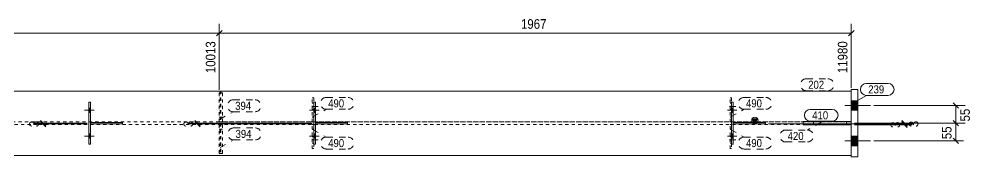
# Model space of a CAD drawing. Header units: millimetres. Extents: x 2 to 1174, y 1 to 825.
# Drawn here: x 636.3 to 932.1, y 592 to 634.9 of the extents above; entities that cross this region are included whole.
import ezdxf

# ---------------------------------------------------------------- set-up
doc = ezdxf.new("R2010")
doc.units = ezdxf.units.MM
for name, pattern in [('XKITLINE00', [0]), ('XKITLINE01', [4, 1, -1, 1, -1]), ('XKITLINE02', [4, 2, -2])]:
    doc.linetypes.add(name, pattern=pattern)
for name, color, linetype, lineweight in [('Bolt', 3, 'Continuous', 0), ('Dimensions', 7, 'Continuous', 0), ('Part', 2, 'Continuous', 0), ('PartMark', 7, 'Continuous', 0)]:
    doc.layers.add(name, color=color, linetype=linetype, lineweight=lineweight)
doc.styles.add('ARIAL', font='ARIAL.TTF')

# ---------------------------------------------------------------- blocks, each defined once
blk = doc.blocks.new('*A81')
at = {"layer": 'Bolt'}
for points in [[(727.99, 607.22), (728.49, 607.22), (728.49, 605.82), (727.99, 605.82)], [(727.99, 607.22), (728.49, 607.22), (728.49, 605.82), (727.99, 605.82)], [(727.99, 599.22), (728.49, 599.22), (728.49, 597.82), (727.99, 597.82)], [(727.99, 599.22), (728.49, 599.22), (728.49, 597.82), (727.99, 597.82)]]:
    blk.add_hatch(color=3, dxfattribs=at).paths.add_polyline_path(points, flags=17)
at = {"layer": 'Bolt', "color": 3, "linetype": 'XKITLINE00', "lineweight": 0}
for p, q in [((728.49, 607.22), (727.99, 607.22)), ((728.49, 607.22), (727.99, 607.22)), ((729.65, 606.52), (726.65, 606.52)), ((729.65, 606.52), (726.65, 606.52)), ((728.49, 605.82), (727.99, 605.82)), ((728.49, 605.82), (727.99, 605.82)), ((729.65, 598.52), (726.65, 598.52)), ((729.65, 598.52), (726.65, 598.52)), ((728.49, 599.22), (727.99, 599.22)), ((728.49, 599.22), (727.99, 599.22)), ((728.49, 597.82), (727.99, 597.82)), ((728.49, 597.82), (727.99, 597.82))]:
    blk.add_line(p, q, dxfattribs=at)
blk = doc.blocks.new('*A82')
at = {"layer": 'Bolt', "color": 3, "linetype": 'XKITLINE02', "lineweight": 0}
for p, q in [((859.34, 607.72), (856.34, 607.72)), ((857.99, 608.7), (857.49, 608.7)), ((857.99, 606.73), (857.49, 606.73))]:
    blk.add_line(p, q, dxfattribs=at)
blk = doc.blocks.new('*A83')
at = {"layer": 'Bolt', "color": 3, "linetype": 'XKITLINE02', "lineweight": 0}
for p, q in [((857.99, 598.3), (857.49, 598.3)), ((859.34, 597.32), (856.34, 597.32)), ((857.99, 596.33), (857.49, 596.33))]:
    blk.add_line(p, q, dxfattribs=at)
blk = doc.blocks.new('*A84')
at = {"layer": 'Bolt'}
for points in [[(857.99, 607.22), (858.49, 607.22), (858.49, 605.82), (857.99, 605.82)], [(857.99, 607.22), (858.49, 607.22), (858.49, 605.82), (857.99, 605.82)], [(857.99, 599.22), (858.49, 599.22), (858.49, 597.82), (857.99, 597.82)], [(857.99, 599.22), (858.49, 599.22), (858.49, 597.82), (857.99, 597.82)]]:
    blk.add_hatch(color=3, dxfattribs=at).paths.add_polyline_path(points, flags=17)
at = {"layer": 'Bolt', "color": 3, "linetype": 'XKITLINE00', "lineweight": 0}
for p, q in [((858.49, 607.22), (857.99, 607.22)), ((858.49, 607.22), (857.99, 607.22)), ((859.65, 606.52), (856.65, 606.52)), ((859.65, 606.52), (856.65, 606.52)), ((858.49, 605.82), (857.99, 605.82)), ((858.49, 605.82), (857.99, 605.82)), ((859.65, 598.52), (856.65, 598.52)), ((859.65, 598.52), (856.65, 598.52)), ((858.49, 599.22), (857.99, 599.22)), ((858.49, 599.22), (857.99, 599.22)), ((858.49, 597.82), (857.99, 597.82)), ((858.49, 597.82), (857.99, 597.82))]:
    blk.add_line(p, q, dxfattribs=at)
blk = doc.blocks.new('*A86')
at = {"layer": 'Part'}
blk.add_hatch(color=2, dxfattribs=at).paths.add_polyline_path([(864.42, 603.92), (866.02, 603.92), (865.22, 602.52)], flags=17)
at = {"layer": 'Part', "color": 2, "linetype": 'XKITLINE00', "lineweight": 0}
for p, q in [((641.88, 612.52), (600.08, 612.52)), ((683.46, 612.52), (641.98, 612.52)), ((895.22, 612.52), (683.56, 612.52)), ((865.22, 602.52), (864.42, 603.92)), ((864.42, 603.92), (866.02, 603.92)), ((866.02, 603.92), (865.22, 602.52)), ((641.88, 592.52), (600.08, 592.52)), ((683.46, 592.52), (641.98, 592.52)), ((895.22, 592.52), (683.56, 592.52))]:
    blk.add_line(p, q, dxfattribs=at)
at = {"layer": 'Part', "color": 7, "linetype": 'XKITLINE01', "lineweight": 0}
for p, q in [((895.22, 592.52), (895.22, 612.52)), ((600.08, 602.92), (641.88, 602.92)), ((641.88, 602.12), (600.08, 602.12)), ((641.98, 602.92), (683.46, 602.92)), ((683.46, 602.12), (641.98, 602.12)), ((683.56, 602.92), (895.22, 602.92)), ((895.22, 602.12), (683.56, 602.12))]:
    blk.add_line(p, q, dxfattribs=at)
at = {"layer": 'Part', "color": 2, "linetype": 'XKITLINE00', "lineweight": 0}
blk.add_circle((865.22, 603.42), 1, dxfattribs=at)
blk = doc.blocks.new('*A87')
at = {"layer": 'Part', "color": 2, "linetype": 'XKITLINE00', "lineweight": 0}
for p, q in [((895.22, 592.02), (895.22, 613.02)), ((895.22, 613.02), (897.22, 613.02)), ((897.22, 613.02), (897.22, 592.02)), ((897.22, 592.02), (895.22, 592.02))]:
    blk.add_line(p, q, dxfattribs=at)
blk = doc.blocks.new('*A88')
at = {"layer": 'Part', "color": 7, "linetype": 'XKITLINE01', "lineweight": 0}
for p, q in [((883.44, 602.02), (883.44, 603.02)), ((883.44, 603.02), (895.22, 603.02)), ((883.44, 602.02), (895.22, 602.02)), ((895.22, 602.02), (895.22, 603.02)), ((895.22, 603.02), (895.22, 602.02))]:
    blk.add_line(p, q, dxfattribs=at)
blk = doc.blocks.new('*A109')
at = {"layer": 'Part', "color": 2, "linetype": 'XKITLINE00', "lineweight": 0}
for p, q in [((658.46, 602.77), (668.46, 602.77)), ((668.46, 602.27), (658.46, 602.27)), ((668.46, 602.27), (668.46, 602.77))]:
    blk.add_line(p, q, dxfattribs=at)
at = {"layer": 'Part', "color": 7, "linetype": 'XKITLINE01', "lineweight": 0}
blk.add_line((658.46, 602.27), (658.46, 602.77), dxfattribs=at)
blk.add_line((658.46, 602.27), (658.46, 602.77), dxfattribs=at)
blk = doc.blocks.new('*A110')
at = {"layer": 'Part', "color": 2, "linetype": 'XKITLINE00', "lineweight": 0}
for p, q in [((657.96, 609.02), (658.46, 609.02)), ((657.96, 596.02), (657.96, 609.02)), ((658.46, 609.02), (658.46, 596.02)), ((658.46, 596.02), (657.96, 596.02))]:
    blk.add_line(p, q, dxfattribs=at)
blk = doc.blocks.new('*A111')
at = {"layer": 'Part', "color": 7, "linetype": 'XKITLINE01', "lineweight": 0}
for p, q in [((727.49, 602.92), (727.49, 610.42)), ((727.49, 610.42), (727.99, 610.42)), ((727.99, 610.42), (727.99, 602.92)), ((727.49, 604.42), (727.99, 604.42)), ((727.99, 602.92), (727.49, 602.92))]:
    blk.add_line(p, q, dxfattribs=at)
blk = doc.blocks.new('*A112')
at = {"layer": 'Part', "color": 7, "linetype": 'XKITLINE01', "lineweight": 0}
for p, q in [((727.49, 594.62), (727.49, 602.12)), ((727.49, 602.12), (727.99, 602.12)), ((727.99, 602.12), (727.99, 594.62)), ((727.49, 600.62), (727.99, 600.62)), ((727.99, 594.62), (727.49, 594.62))]:
    blk.add_line(p, q, dxfattribs=at)
blk = doc.blocks.new('*A113')
at = {"layer": 'Part', "color": 2, "linetype": 'XKITLINE00', "lineweight": 0}
for p, q in [((728.49, 602.77), (738.49, 602.77)), ((738.49, 602.27), (728.49, 602.27)), ((738.49, 602.27), (738.49, 602.77))]:
    blk.add_line(p, q, dxfattribs=at)
at = {"layer": 'Part', "color": 7, "linetype": 'XKITLINE01', "lineweight": 0}
blk.add_line((728.49, 602.27), (728.49, 602.77), dxfattribs=at)
blk.add_line((728.49, 602.27), (728.49, 602.77), dxfattribs=at)
blk = doc.blocks.new('*A114')
at = {"layer": 'Part', "color": 2, "linetype": 'XKITLINE00', "lineweight": 0}
for p, q in [((727.99, 609.02), (728.49, 609.02)), ((727.99, 596.02), (727.99, 609.02)), ((728.49, 609.02), (728.49, 596.02)), ((728.49, 596.02), (727.99, 596.02))]:
    blk.add_line(p, q, dxfattribs=at)
blk = doc.blocks.new('*A115')
at = {"layer": 'Part', "color": 7, "linetype": 'XKITLINE01', "lineweight": 0}
for p, q in [((857.49, 602.92), (857.49, 610.42)), ((857.49, 610.42), (857.99, 610.42)), ((857.99, 610.42), (857.99, 602.92)), ((857.49, 604.42), (857.99, 604.42)), ((857.99, 602.92), (857.49, 602.92))]:
    blk.add_line(p, q, dxfattribs=at)
blk = doc.blocks.new('*A116')
at = {"layer": 'Part', "color": 7, "linetype": 'XKITLINE01', "lineweight": 0}
for p, q in [((857.49, 594.62), (857.49, 602.12)), ((857.49, 602.12), (857.99, 602.12)), ((857.99, 602.12), (857.99, 594.62)), ((857.49, 600.62), (857.99, 600.62)), ((857.99, 594.62), (857.49, 594.62))]:
    blk.add_line(p, q, dxfattribs=at)
blk = doc.blocks.new('*A117')
at = {"layer": 'Part', "color": 2, "linetype": 'XKITLINE00', "lineweight": 0}
for p, q in [((858.49, 602.77), (868.49, 602.77)), ((868.49, 602.27), (858.49, 602.27)), ((868.49, 602.27), (868.49, 602.77))]:
    blk.add_line(p, q, dxfattribs=at)
at = {"layer": 'Part', "color": 7, "linetype": 'XKITLINE01', "lineweight": 0}
blk.add_line((858.49, 602.27), (858.49, 602.77), dxfattribs=at)
blk.add_line((858.49, 602.27), (858.49, 602.77), dxfattribs=at)
blk = doc.blocks.new('*A118')
at = {"layer": 'Part', "color": 2, "linetype": 'XKITLINE00', "lineweight": 0}
for p, q in [((857.99, 609.02), (858.49, 609.02)), ((857.99, 596.02), (857.99, 609.02)), ((858.49, 609.02), (858.49, 596.02)), ((858.49, 596.02), (857.99, 596.02))]:
    blk.add_line(p, q, dxfattribs=at)
blk = doc.blocks.new('*A119')
at = {"layer": 'Part', "color": 7, "linetype": 'XKITLINE01', "lineweight": 0}
for p, q in [((698.56, 611.92), (698.56, 602.92)), ((699.56, 611.92), (698.56, 611.92)), ((699.56, 602.92), (699.56, 611.92)), ((699.56, 604.42), (698.56, 604.42)), ((698.56, 602.92), (699.56, 602.92))]:
    blk.add_line(p, q, dxfattribs=at)
blk = doc.blocks.new('*A120')
at = {"layer": 'Part', "color": 7, "linetype": 'XKITLINE01', "lineweight": 0}
for p, q in [((698.56, 602.12), (698.56, 593.12)), ((699.56, 602.12), (698.56, 602.12)), ((699.56, 593.12), (699.56, 602.12)), ((699.56, 600.62), (698.56, 600.62)), ((698.56, 593.12), (699.56, 593.12))]:
    blk.add_line(p, q, dxfattribs=at)
blk = doc.blocks.new('*A121')
at = {"layer": 'Part', "color": 7, "linetype": 'XKITLINE01', "lineweight": 0}
for p, q in [((895.22, 612.52), (698.81, 612.52)), ((698.81, 612.52), (698.81, 592.52)), ((699.05, 612.52), (699.05, 592.52)), ((895.22, 592.52), (895.22, 612.52)), ((895.22, 602.92), (699.05, 602.92)), ((895.22, 602.12), (699.05, 602.12)), ((893.76, 602.12), (893.76, 602.92)), ((698.81, 592.52), (895.22, 592.52))]:
    blk.add_line(p, q, dxfattribs=at)
blk = doc.blocks.new('*A122')
at = {"layer": 'Part', "color": 2, "linetype": 'XKITLINE00', "lineweight": 0}
for p, q in [((880.22, 602.02), (880.22, 603.02)), ((880.22, 603.02), (895.22, 603.02)), ((895.22, 602.02), (880.22, 602.02)), ((895.22, 603.02), (895.22, 602.02))]:
    blk.add_line(p, q, dxfattribs=at)
at = {"layer": 'Part', "color": 7, "linetype": 'XKITLINE01', "lineweight": 0}
blk.add_line((893.72, 602.02), (893.72, 603.02), dxfattribs=at)
blk = doc.blocks.new('*A139')
at = {"layer": 'Bolt'}
for points in [[(895.22, 609.52), (897.22, 609.52), (897.22, 606.52), (895.22, 606.52)], [(895.22, 609.52), (897.22, 609.52), (897.22, 606.52), (895.22, 606.52)], [(895.22, 609.52), (897.22, 609.52), (897.22, 606.52), (895.22, 606.52)], [(895.22, 609.52), (897.22, 609.52), (897.22, 606.52), (895.22, 606.52)], [(895.22, 609.52), (897.22, 609.52), (897.22, 606.52), (895.22, 606.52)], [(895.22, 609.52), (897.22, 609.52), (897.22, 606.52), (895.22, 606.52)], [(895.22, 609.52), (897.22, 609.52), (897.22, 606.52), (895.22, 606.52)], [(895.22, 609.52), (897.22, 609.52), (897.22, 606.52), (895.22, 606.52)], [(895.22, 598.52), (897.22, 598.52), (897.22, 595.52), (895.22, 595.52)], [(895.22, 598.52), (897.22, 598.52), (897.22, 595.52), (895.22, 595.52)], [(895.22, 598.52), (897.22, 598.52), (897.22, 595.52), (895.22, 595.52)], [(895.22, 598.52), (897.22, 598.52), (897.22, 595.52), (895.22, 595.52)], [(895.22, 598.52), (897.22, 598.52), (897.22, 595.52), (895.22, 595.52)], [(895.22, 598.52), (897.22, 598.52), (897.22, 595.52), (895.22, 595.52)], [(895.22, 598.52), (897.22, 598.52), (897.22, 595.52), (895.22, 595.52)], [(895.22, 598.52), (897.22, 598.52), (897.22, 595.52), (895.22, 595.52)]]:
    blk.add_hatch(color=3, dxfattribs=at).paths.add_polyline_path(points, flags=17)
at = {"layer": 'Bolt', "color": 3, "linetype": 'XKITLINE00', "lineweight": 0}
for p, q in [((893.22, 608.02), (901.22, 608.02)), ((893.22, 608.02), (901.22, 608.02)), ((893.22, 608.02), (901.22, 608.02)), ((893.22, 608.02), (901.22, 608.02)), ((893.22, 608.02), (901.22, 608.02)), ((893.22, 608.02), (901.22, 608.02)), ((893.22, 608.02), (901.22, 608.02)), ((893.22, 608.02), (901.22, 608.02)), ((895.22, 609.52), (897.22, 609.52)), ((895.22, 609.52), (897.22, 609.52)), ((895.22, 609.52), (897.22, 609.52)), ((895.22, 609.52), (897.22, 609.52)), ((895.22, 609.52), (897.22, 609.52)), ((895.22, 609.52), (897.22, 609.52)), ((895.22, 609.52), (897.22, 609.52)), ((895.22, 609.52), (897.22, 609.52)), ((895.22, 606.52), (897.22, 606.52)), ((895.22, 606.52), (897.22, 606.52)), ((895.22, 606.52), (897.22, 606.52)), ((895.22, 606.52), (897.22, 606.52)), ((895.22, 606.52), (897.22, 606.52)), ((895.22, 606.52), (897.22, 606.52)), ((895.22, 606.52), (897.22, 606.52)), ((895.22, 606.52), (897.22, 606.52)), ((895.22, 598.52), (897.22, 598.52)), ((895.22, 598.52), (897.22, 598.52)), ((895.22, 598.52), (897.22, 598.52)), ((895.22, 598.52), (897.22, 598.52)), ((895.22, 598.52), (897.22, 598.52)), ((895.22, 598.52), (897.22, 598.52)), ((895.22, 598.52), (897.22, 598.52)), ((895.22, 598.52), (897.22, 598.52)), ((893.22, 597.02), (901.22, 597.02)), ((893.22, 597.02), (901.22, 597.02)), ((893.22, 597.02), (901.22, 597.02)), ((893.22, 597.02), (901.22, 597.02)), ((893.22, 597.02), (901.22, 597.02)), ((893.22, 597.02), (901.22, 597.02)), ((893.22, 597.02), (901.22, 597.02)), ((893.22, 597.02), (901.22, 597.02)), ((895.22, 595.52), (897.22, 595.52)), ((895.22, 595.52), (897.22, 595.52)), ((895.22, 595.52), (897.22, 595.52)), ((895.22, 595.52), (897.22, 595.52)), ((895.22, 595.52), (897.22, 595.52)), ((895.22, 595.52), (897.22, 595.52)), ((895.22, 595.52), (897.22, 595.52)), ((895.22, 595.52), (897.22, 595.52))]:
    blk.add_line(p, q, dxfattribs=at)
blk = doc.blocks.new('*A144')
at = {"layer": 'Bolt'}
for points in [[(657.96, 607.22), (658.46, 607.22), (658.46, 605.82), (657.96, 605.82)], [(657.96, 607.22), (658.46, 607.22), (658.46, 605.82), (657.96, 605.82)], [(657.96, 599.22), (658.46, 599.22), (658.46, 597.82), (657.96, 597.82)], [(657.96, 599.22), (658.46, 599.22), (658.46, 597.82), (657.96, 597.82)]]:
    blk.add_hatch(color=3, dxfattribs=at).paths.add_polyline_path(points, flags=17)
at = {"layer": 'Bolt', "color": 3, "linetype": 'XKITLINE00', "lineweight": 0}
for p, q in [((658.46, 607.22), (657.96, 607.22)), ((658.46, 607.22), (657.96, 607.22)), ((659.62, 606.52), (656.62, 606.52)), ((659.62, 606.52), (656.62, 606.52)), ((658.46, 605.82), (657.96, 605.82)), ((658.46, 605.82), (657.96, 605.82)), ((659.62, 598.52), (656.62, 598.52)), ((659.62, 598.52), (656.62, 598.52)), ((658.46, 599.22), (657.96, 599.22)), ((658.46, 599.22), (657.96, 599.22)), ((658.46, 597.82), (657.96, 597.82)), ((658.46, 597.82), (657.96, 597.82))]:
    blk.add_line(p, q, dxfattribs=at)
blk = doc.blocks.new('*A145')
at = {"layer": 'Bolt', "color": 3, "linetype": 'XKITLINE02', "lineweight": 0}
for p, q in [((729.34, 607.72), (726.34, 607.72)), ((727.99, 608.7), (727.49, 608.7)), ((727.99, 606.73), (727.49, 606.73))]:
    blk.add_line(p, q, dxfattribs=at)
blk = doc.blocks.new('*A146')
at = {"layer": 'Bolt', "color": 3, "linetype": 'XKITLINE02', "lineweight": 0}
for p, q in [((727.99, 598.3), (727.49, 598.3)), ((729.34, 597.32), (726.34, 597.32)), ((727.99, 596.33), (727.49, 596.33))]:
    blk.add_line(p, q, dxfattribs=at)
blk = doc.blocks.new('*A308')
at = {"layer": 'Dimensions', "color": 7, "linetype": 'XKITLINE00', "lineweight": 0}
for p, q in [((417.82, 612.92), (417.82, 633.37)), ((698.56, 612.92), (698.56, 633.37)), ((418.66, 631.36), (416.97, 629.67)), ((417.82, 630.52), (698.56, 630.52)), ((699.41, 631.36), (697.71, 629.67))]:
    blk.add_line(p, q, dxfattribs=at)
at = {"layer": 'Dimensions', "color": 3}
for p in [(417.82, 630.52), (698.56, 630.52)]:
    blk.add_point(p, dxfattribs=at)
at = {"layer": 'Dimensions', "color": 3, "style": 'ARIAL', "width": 0.85}
blk.add_text('6553', height=3, dxfattribs=at).set_placement((553.74, 631.87))
blk.add_text('10013', height=3, rotation=90.0002, dxfattribs=at).set_placement((697.36, 618.09))
blk = doc.blocks.new('*A326')
at = {"layer": 'Dimensions', "color": 7, "linetype": 'XKITLINE00', "lineweight": 0}
for p, q in [((896.22, 602.52), (930.16, 602.52)), ((926.91, 603.36), (928.61, 601.67)), ((927.76, 597.02), (927.76, 602.52)), ((926.91, 597.86), (928.61, 596.17)), ((902.22, 597.02), (930.16, 597.02))]:
    blk.add_line(p, q, dxfattribs=at)
at = {"layer": 'Dimensions', "color": 3}
for p in [(927.76, 602.52), (927.76, 597.02)]:
    blk.add_point(p, dxfattribs=at)
at = {"layer": 'Dimensions', "color": 3, "style": 'ARIAL', "width": 0.85}
blk.add_text('55', height=3, rotation=90.0002, dxfattribs=at).set_placement((926.41, 597.54))
blk = doc.blocks.new('*A327')
at = {"layer": 'Dimensions', "color": 7, "linetype": 'XKITLINE00', "lineweight": 0}
for p, q in [((902.22, 608.02), (930.61, 608.02)), ((926.91, 608.86), (928.61, 607.17)), ((927.76, 602.52), (927.76, 608.02)), ((896.22, 602.52), (930.61, 602.52)), ((926.91, 603.36), (928.61, 601.67))]:
    blk.add_line(p, q, dxfattribs=at)
at = {"layer": 'Dimensions', "color": 3}
for p in [(927.76, 608.02), (927.76, 602.52)]:
    blk.add_point(p, dxfattribs=at)
at = {"layer": 'Dimensions', "color": 3, "style": 'ARIAL', "width": 0.85}
blk.add_text('55', height=3, rotation=90.0002, dxfattribs=at).set_placement((932.11, 603.04))
blk = doc.blocks.new('*A328')
at = {"layer": 'Dimensions', "color": 7, "linetype": 'XKITLINE00', "lineweight": 0}
for p, q in [((869.49, 602.27), (914.16, 602.27)), ((896.22, 602.02), (914.16, 602.02)), ((910.91, 603.11), (912.61, 601.42)), ((910.91, 602.86), (912.61, 601.17)), ((911.76, 602.02), (911.76, 602.27))]:
    blk.add_line(p, q, dxfattribs=at)
at = {"layer": 'Dimensions', "color": 3}
for p in [(911.76, 602.27), (911.76, 602.02)]:
    blk.add_point(p, dxfattribs=at)
at = {"layer": 'Dimensions', "color": 3, "style": 'ARIAL', "width": 0.85}
blk.add_text('3', height=3, rotation=90.0002, dxfattribs=at).set_placement((910.41, 601.03))
blk = doc.blocks.new('*A329')
at = {"layer": 'Dimensions', "color": 7, "linetype": 'XKITLINE00', "lineweight": 0}
for p, q in [((869.49, 602.27), (914.61, 602.27)), ((896.22, 602.52), (914.61, 602.52)), ((910.91, 603.36), (912.61, 601.67)), ((910.91, 603.11), (912.61, 601.42)), ((911.76, 602.27), (911.76, 602.52))]:
    blk.add_line(p, q, dxfattribs=at)
at = {"layer": 'Dimensions', "color": 3}
for p in [(911.76, 602.52), (911.76, 602.27)]:
    blk.add_point(p, dxfattribs=at)
at = {"layer": 'Dimensions', "color": 3, "style": 'ARIAL', "width": 0.85}
blk.add_text('3', height=3, rotation=90.0002, dxfattribs=at).set_placement((916.11, 601.28))
blk = doc.blocks.new('*A330')
at = {"layer": 'Dimensions', "color": 7, "linetype": 'XKITLINE00', "lineweight": 0}
for p, q in [((727.49, 602.52), (688.91, 602.52)), ((727.49, 602.27), (688.91, 602.27)), ((690.91, 603.36), (692.61, 601.67)), ((690.91, 603.11), (692.61, 601.42)), ((691.76, 602.27), (691.76, 602.52))]:
    blk.add_line(p, q, dxfattribs=at)
at = {"layer": 'Dimensions', "color": 3}
for p in [(691.76, 602.52), (691.76, 602.27)]:
    blk.add_point(p, dxfattribs=at)
at = {"layer": 'Dimensions', "color": 3, "style": 'ARIAL', "width": 0.85}
blk.add_text('3', height=3, rotation=90.0002, dxfattribs=at).set_placement((690.41, 601.28))
blk = doc.blocks.new('*A332')
at = {"layer": 'Dimensions', "color": 7, "linetype": 'XKITLINE00', "lineweight": 0}
for p, q in [((657.46, 602.52), (640.91, 602.52)), ((657.46, 602.27), (640.91, 602.27)), ((642.91, 603.36), (644.61, 601.67)), ((642.91, 603.11), (644.61, 601.42)), ((643.76, 602.27), (643.76, 602.52))]:
    blk.add_line(p, q, dxfattribs=at)
at = {"layer": 'Dimensions', "color": 3}
for p in [(643.76, 602.52), (643.76, 602.27)]:
    blk.add_point(p, dxfattribs=at)
at = {"layer": 'Dimensions', "color": 3, "style": 'ARIAL', "width": 0.85}
blk.add_text('3', height=3, rotation=90.0002, dxfattribs=at).set_placement((642.41, 601.28))
blk = doc.blocks.new('*A333')
at = {"layer": 'Dimensions', "color": 7, "linetype": 'XKITLINE00', "lineweight": 0}
for p, q in [((698.56, 612.92), (698.56, 633.37)), ((895.22, 613.52), (895.22, 633.37)), ((699.41, 631.36), (697.71, 629.67)), ((698.56, 630.52), (895.22, 630.52)), ((896.07, 631.36), (894.38, 629.67))]:
    blk.add_line(p, q, dxfattribs=at)
at = {"layer": 'Dimensions', "color": 3}
for p in [(698.56, 630.52), (895.22, 630.52)]:
    blk.add_point(p, dxfattribs=at)
at = {"layer": 'Dimensions', "color": 3, "style": 'ARIAL', "width": 0.85}
blk.add_text('1967', height=3, dxfattribs=at).set_placement((792.44, 631.87))
blk.add_text('11980', height=3, rotation=90.0002, dxfattribs=at).set_placement((894.02, 618.09))
blk = doc.blocks.new('*A334')
at = {"layer": 'PartMark', "color": 7, "linetype": 'XKITLINE00', "lineweight": 0}
for p, q in [((882.47, 606.82), (889.24, 606.82)), ((882.47, 603.12), (889.24, 603.12))]:
    blk.add_line(p, q, dxfattribs=at)
for centre, start, end in [((882.47, 604.97), 90, 270), ((889.24, 604.97), 270, 90)]:
    blk.add_arc(centre, 1.85, start, end, dxfattribs=at)
at = {"layer": 'PartMark', "color": 3, "style": 'ARIAL', "width": 0.85}
blk.add_text('410', height=2.5, dxfattribs=at).set_placement((883.07, 603.72))
blk = doc.blocks.new('*A335')
at = {"layer": 'PartMark', "color": 7, "linetype": 'XKITLINE02', "lineweight": 0}
for p, q in [((881.21, 616.32), (887.97, 616.32)), ((881.21, 612.62), (887.97, 612.62))]:
    blk.add_line(p, q, dxfattribs=at)
for centre, start, end in [((881.21, 614.47), 90, 270), ((887.97, 614.47), 270, 90)]:
    blk.add_arc(centre, 1.85, start, end, dxfattribs=at)
at = {"layer": 'PartMark', "color": 3, "style": 'ARIAL', "width": 0.85}
blk.add_text('202', height=2.5, dxfattribs=at).set_placement((881.81, 613.22))
blk = doc.blocks.new('*A336')
at = {"layer": 'PartMark', "color": 7, "linetype": 'XKITLINE02', "lineweight": 0}
for p, q in [((703.03, 601.04), (709.79, 601.04)), ((698.79, 594.95), (703.03, 597.34)), ((703.03, 597.34), (709.79, 597.34))]:
    blk.add_line(p, q, dxfattribs=at)
for centre, start, end in [((703.03, 599.19), 90, 270), ((709.79, 599.19), 270, 90)]:
    blk.add_arc(centre, 1.85, start, end, dxfattribs=at)
at = {"layer": 'PartMark', "color": 3, "style": 'ARIAL', "width": 0.85}
blk.add_text('394', height=2.5, dxfattribs=at).set_placement((703.63, 597.94))
blk = doc.blocks.new('*A337')
at = {"layer": 'PartMark', "color": 7, "linetype": 'XKITLINE02', "lineweight": 0}
for p, q in [((702.92, 609.78), (709.69, 609.78)), ((698.68, 603.69), (702.92, 606.08)), ((702.92, 606.08), (709.69, 606.08))]:
    blk.add_line(p, q, dxfattribs=at)
for centre, start, end in [((702.92, 607.93), 90, 270), ((709.69, 607.93), 270, 90)]:
    blk.add_arc(centre, 1.85, start, end, dxfattribs=at)
at = {"layer": 'PartMark', "color": 3, "style": 'ARIAL', "width": 0.85}
blk.add_text('394', height=2.5, dxfattribs=at).set_placement((703.52, 606.68))
blk = doc.blocks.new('*A338')
at = {"layer": 'PartMark', "color": 7, "linetype": 'XKITLINE02', "lineweight": 0}
for p, q in [((857.62, 600.59), (861.86, 598.19)), ((861.86, 598.19), (868.62, 598.19)), ((861.86, 594.49), (868.62, 594.49))]:
    blk.add_line(p, q, dxfattribs=at)
for centre, start, end in [((861.86, 596.34), 90, 270), ((868.62, 596.34), 270, 90)]:
    blk.add_arc(centre, 1.85, start, end, dxfattribs=at)
at = {"layer": 'PartMark', "color": 3, "style": 'ARIAL', "width": 0.85}
blk.add_text('490', height=2.5, dxfattribs=at).set_placement((862.46, 595.09))
blk = doc.blocks.new('*A339')
at = {"layer": 'PartMark', "color": 7, "linetype": 'XKITLINE02', "lineweight": 0}
for p, q in [((861.86, 610.54), (868.62, 610.54)), ((857.62, 604.45), (861.86, 606.84)), ((861.86, 606.84), (868.62, 606.84))]:
    blk.add_line(p, q, dxfattribs=at)
for centre, start, end in [((861.86, 608.69), 90, 270), ((868.62, 608.69), 270, 90)]:
    blk.add_arc(centre, 1.85, start, end, dxfattribs=at)
at = {"layer": 'PartMark', "color": 3, "style": 'ARIAL', "width": 0.85}
blk.add_text('490', height=2.5, dxfattribs=at).set_placement((862.46, 607.44))
blk = doc.blocks.new('*A340')
at = {"layer": 'PartMark', "color": 7, "linetype": 'XKITLINE02', "lineweight": 0}
for p, q in [((727.62, 600.59), (731.86, 598.19)), ((731.86, 598.19), (738.62, 598.19)), ((731.86, 594.49), (738.62, 594.49))]:
    blk.add_line(p, q, dxfattribs=at)
for centre, start, end in [((731.86, 596.34), 90, 270), ((738.62, 596.34), 270, 90)]:
    blk.add_arc(centre, 1.85, start, end, dxfattribs=at)
at = {"layer": 'PartMark', "color": 3, "style": 'ARIAL', "width": 0.85}
blk.add_text('490', height=2.5, dxfattribs=at).set_placement((732.46, 595.09))
blk = doc.blocks.new('*A341')
at = {"layer": 'PartMark', "color": 7, "linetype": 'XKITLINE02', "lineweight": 0}
for p, q in [((731.86, 610.54), (738.62, 610.54)), ((727.62, 604.45), (731.86, 606.84)), ((731.86, 606.84), (738.62, 606.84))]:
    blk.add_line(p, q, dxfattribs=at)
for centre, start, end in [((731.86, 608.69), 90, 270), ((738.62, 608.69), 270, 90)]:
    blk.add_arc(centre, 1.85, start, end, dxfattribs=at)
at = {"layer": 'PartMark', "color": 3, "style": 'ARIAL', "width": 0.85}
blk.add_text('490', height=2.5, dxfattribs=at).set_placement((732.46, 607.44))
blk = doc.blocks.new('*A344')
at = {"layer": 'PartMark', "color": 7, "linetype": 'XKITLINE02', "lineweight": 0}
for p, q in [((885.83, 602.79), (881.58, 600.39)), ((874.82, 600.39), (881.58, 600.39)), ((874.82, 596.69), (881.58, 596.69))]:
    blk.add_line(p, q, dxfattribs=at)
for centre, start, end in [((874.82, 598.54), 90, 270), ((881.58, 598.54), 270, 90)]:
    blk.add_arc(centre, 1.85, start, end, dxfattribs=at)
at = {"layer": 'PartMark', "color": 3, "style": 'ARIAL', "width": 0.85}
blk.add_text('420', height=2.5, dxfattribs=at).set_placement((875.42, 597.29))
blk = doc.blocks.new('*A345')
at = {"layer": 'PartMark', "color": 7, "linetype": 'XKITLINE00', "lineweight": 0}
for p, q in [((899.9, 614.88), (906.66, 614.88)), ((895.65, 608.79), (899.9, 611.18)), ((899.9, 611.18), (906.66, 611.18))]:
    blk.add_line(p, q, dxfattribs=at)
for centre, start, end in [((899.9, 613.03), 90, 270), ((906.66, 613.03), 270, 90)]:
    blk.add_arc(centre, 1.85, start, end, dxfattribs=at)
at = {"layer": 'PartMark', "color": 3, "style": 'ARIAL', "width": 0.85}
blk.add_text('239', height=2.5, dxfattribs=at).set_placement((900.5, 611.78))

msp = doc.modelspace()

# ---------------------------------------------------------------- block references
at = {"lineweight": 0}
for name in ['*A308', '*A333', '*A335', '*A121', '*A87', '*A345', '*A119', '*A337', '*A111', '*A341', '*A115', '*A339', '*A144', '*A110', '*A145', '*A81', '*A114', '*A82', '*A84', '*A118', '*A334', '*A139', '*A327', '*A332', '*A109', '*A330', '*A120', '*A336', '*A112', '*A113', '*A116', '*A117', '*A329', '*A328', '*A344', '*A122', '*A88', '*A326', '*A146', '*A340', '*A83', '*A338']:
    msp.add_blockref(name, (0, 0), dxfattribs=at)
at = {"layer": 'Part', "lineweight": 0}
msp.add_blockref('*A86', (0, 0), dxfattribs=at)

doc.saveas('drawing.dxf')
